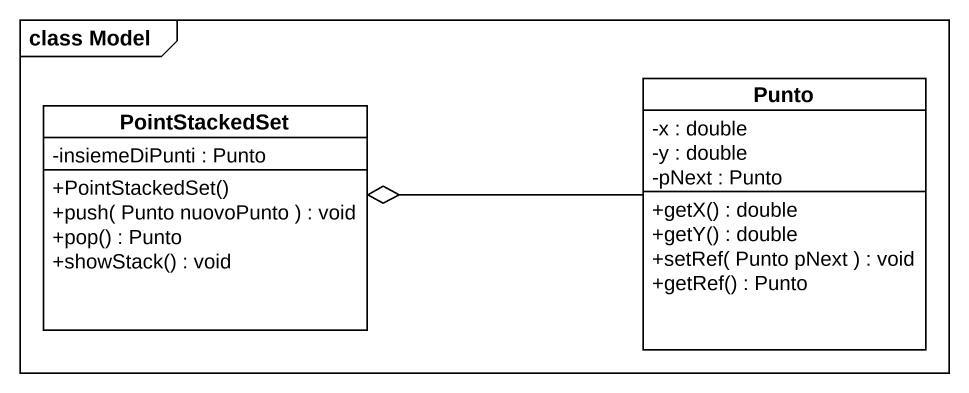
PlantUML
@startuml
mainframe class Model
hide circle
hide empty members
skinparam classAttributeIconSize 0
class PointStackedSet {
  -insiemeDiPunti : Punto
  +PointStackedSet()
  +push( Punto nuovoPunto ) : void
  +pop() : Punto
  +showStack() : void
}
class Punto {
  -x : double
  -y : double
  -pNext : Punto
  +getX() : double
  +getY() : double
  +setRef( Punto pNext ) : void
  +getRef() : Punto
}
PointStackedSet o-right- Punto
@enduml
